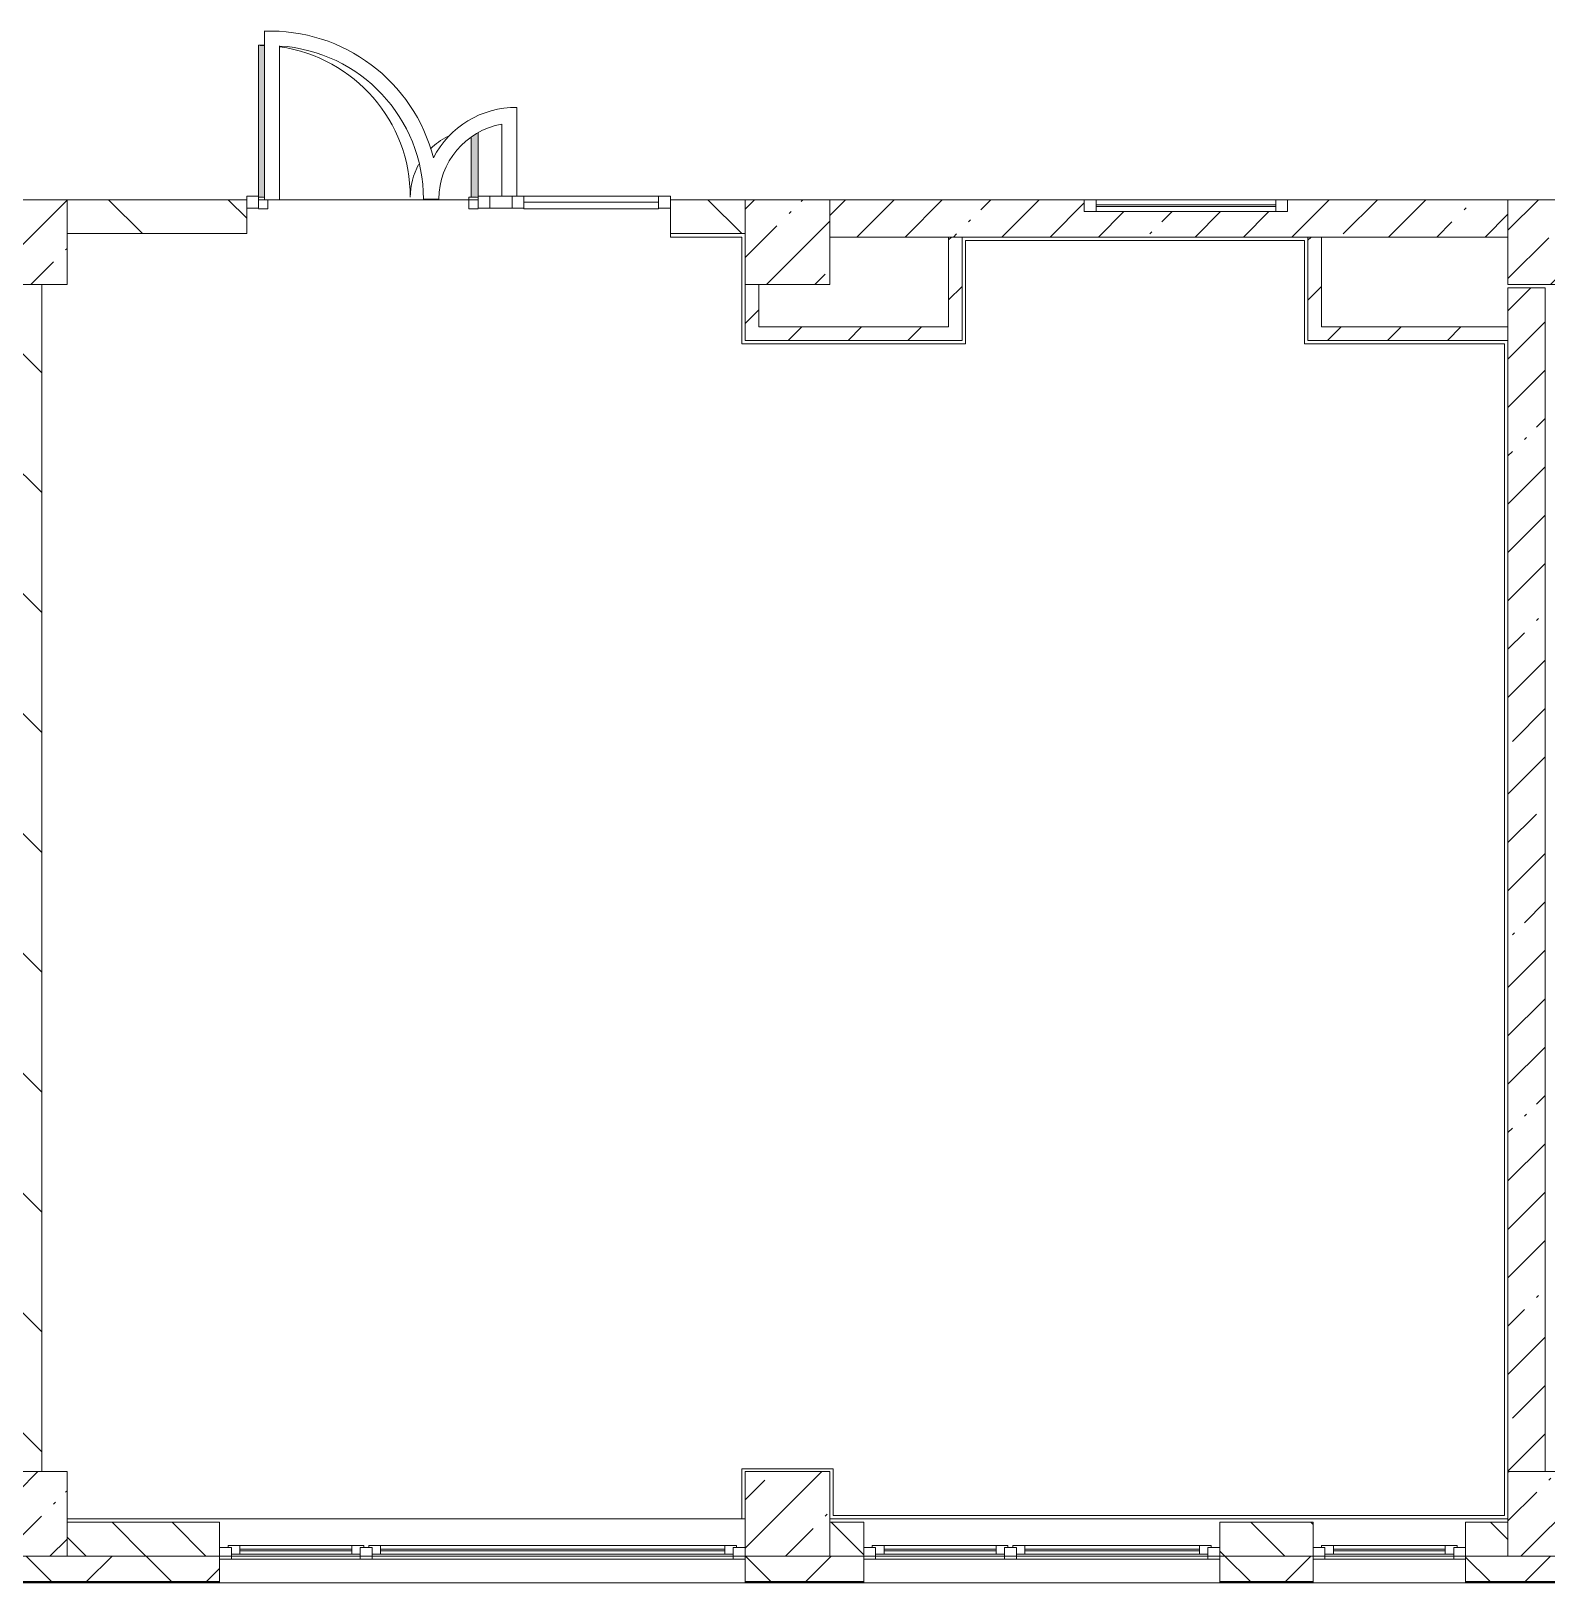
# Model space of a CAD drawing. Header units: millimetres. Extents: x 81382 to 274764, y -8553 to 29000.
# Drawn here: x 204452 to 213394, y -258 to 8895 of the extents above; entities that cross this region are included whole.
import ezdxf

# ---------------------------------------------------------------- set-up
doc = ezdxf.new("R2010")
doc.units = ezdxf.units.MM
for name, color, linetype, lineweight, true_color in [('A-DETL-GENF-4', 7, 'Continuous', 5, 0xaaaaaa), ('A-DOOR-4', 7, 'Continuous', 5, 0xe2e2e2), ('A-DOOR-5', 7, 'Continuous', 5, 0xaaaaaa), ('A-FLOR-2', 7, 'Continuous', 5, 0xaaaaaa)]:
    doc.layers.add(name, color=color, linetype=linetype, lineweight=lineweight, true_color=true_color)
for name, color, linetype, lineweight in [('A-GLAZ-3', 7, 'Continuous', 5), ('A-GLAZ-CURT-2', 7, 'Continuous', 5), ('A-GLAZ-CWMG-2', 7, 'Continuous', 5), ('A-WALL', 7, 'Continuous', 9), ('A-WALL-2', 7, 'Continuous', 5), ('I-WALL-2', 7, 'Continuous', 5), ('S-COLS-1', 7, 'Continuous', 5)]:
    doc.layers.add(name, color=color, linetype=linetype, lineweight=lineweight)
pattern_1 = [(45, (147753.76, 0), (-285.1231, 285.1231), []), (45, (148038.9, 0), (-285.1231, 285.1231), [504.031, -100.806, 16.764, -84.042])]
pattern_2 = [(135, (147753.76, 0), (-353.5534, -353.5534), [])]
pattern_3 = [(45, (147753.76, 0), (-176.7767, 176.7767), [])]

# ---------------------------------------------------------------- blocks, each defined once
blk = doc.blocks.new('BSC_Колонна _Прямоугольная - 500х500-V193-3_9_3_птичка')
at = {"layer": 'S-COLS-1'}
h = blk.add_hatch(dxfattribs=at)
h.set_pattern_fill('FP_72', color=256, style=0, pattern_type=2)
h.set_pattern_definition([(45, (-61160, -7650), (-285.1231, 285.1231), []), (45, (-60874.88, -7650), (-285.123, 285.123), [504.031, -100.806, 16.764, -84.042])])
h.paths.add_polyline_path([(-250, -250), (250, -250), (250, 250), (-250, 250)])
for p, q in [((250, 250), (-250, 250)), ((-250, 250), (-250, -250)), ((250, -250), (250, 250)), ((-250, -250), (250, -250))]:
    blk.add_line(p, q, dxfattribs=at)
blk = doc.blocks.new('BSC_Колонна _Прямоугольная - 500х500-V200-3_9_3_птичка')
at = {"layer": 'S-COLS-1'}
h = blk.add_hatch(dxfattribs=at)
h.set_pattern_fill('FP_79', color=256, style=0, pattern_type=2)
h.set_pattern_definition([(45, (-61160, -150), (-285.123, 285.123), []), (45, (-60874.88, -150), (-285.123, 285.123), [504.031, -100.806, 16.764, -84.042])])
h.paths.add_polyline_path([(-250, -250), (250, -250), (250, 250), (-250, 250)])
for p, q in [((250, 250), (-250, 250)), ((-250, 250), (-250, -250)), ((250, -250), (250, 250)), ((-250, -250), (250, -250))]:
    blk.add_line(p, q, dxfattribs=at)
blk = doc.blocks.new('BSC_Колонна _Прямоугольная - 500х500-V201-3_9_3_птичка')
at = {"layer": 'S-COLS-1'}
h = blk.add_hatch(dxfattribs=at)
h.set_pattern_fill('FP_80', color=256, style=0, pattern_type=2)
h.set_pattern_definition([(45, (-65660, -150), (-285.1231, 285.1231), []), (45, (-65374.88, -150), (-285.1231, 285.1231), [504.031, -100.806, 16.764, -84.042])])
h.paths.add_polyline_path([(-250, -250), (250, -250), (250, 250), (-250, 250)])
for p, q in [((250, 250), (-250, 250)), ((-250, 250), (-250, -250)), ((250, -250), (250, 250)), ((-250, -250), (250, -250))]:
    blk.add_line(p, q, dxfattribs=at)
blk = doc.blocks.new('BSC_Колонна _Прямоугольная - 500х500-V204-3_9_3_птичка')
at = {"layer": 'S-COLS-1'}
h = blk.add_hatch(dxfattribs=at)
h.set_pattern_fill('FP_83', color=256, style=0, pattern_type=2)
h.set_pattern_definition([(45, (-65660, -7650), (-285.1231, 285.1231), []), (45, (-65374.88, -7650), (-285.1231, 285.1231), [504.031, -100.806, 16.764, -84.042])])
h.paths.add_polyline_path([(-250, -250), (250, -250), (250, 22), (220, 22), (220, 30), (250, 30), (250, 250), (-250, 250), (-250, 30)])
for p, q in [((220, 250), (-250, 250)), ((-250, 250), (-250, -250)), ((250, -250), (250, 22)), ((-250, -250), (250, -250))]:
    blk.add_line(p, q, dxfattribs=at)
blk = doc.blocks.new('BSC_Колонна _Прямоугольная - 500х500-V212-3_9_3_птичка')
at = {"layer": 'S-COLS-1'}
h = blk.add_hatch(dxfattribs=at)
h.set_pattern_fill('FP_98', color=256, style=0, pattern_type=2)
h.set_pattern_definition([(45, (-56660, -150), (-285.123, 285.123), []), (45, (-56374.88, -150), (-285.123, 285.123), [504.031, -100.806, 16.764, -84.042])])
h.paths.add_polyline_path([(-250, -250), (250, -250), (250, 250), (-250, 250), (-250, 80.5)])
for p, q in [((250, 250), (-250, 250)), ((-250, 250), (-250, -250)), ((250, -250), (250, 250)), ((-250, -250), (250, -250))]:
    blk.add_line(p, q, dxfattribs=at)
blk = doc.blocks.new('BSC_Колонна _Прямоугольная - 500х500-V213-3_9_3_птичка')
at = {"layer": 'S-COLS-1'}
h = blk.add_hatch(dxfattribs=at)
h.set_pattern_fill('FP_99', color=256, style=0, pattern_type=2)
h.set_pattern_definition([(45, (-56660, -7650), (-285.123, 285.123), []), (45, (-56374.88, -7650), (-285.123, 285.123), [504.031, -100.806, 16.764, -84.042])])
h.paths.add_polyline_path([(-250, -250), (250, -250), (250, 250), (-250, 250)])
for p, q in [((250, 250), (-250, 250)), ((-250, 250), (-250, -250)), ((250, -250), (250, 250)), ((-250, -250), (250, -250))]:
    blk.add_line(p, q, dxfattribs=at)
blk = doc.blocks.new('120_Окно_СКБ_2Ст - 120_Окно_СКБ_2Ст 3100х2500 _мал_створка слева_ 2-22446355-3_9_3_птичка')
at = {"layer": 'A-GLAZ-3'}
for p, q in [((-1550, -127), (-1550, -57)), ((-1550, -57), (-1480, -57)), ((1550, -57), (-1550, -57)), ((-1480, -57), (-1480, -127)), ((650, -87), (-1480, -87)), ((-1480, -87), (-1480, -127)), ((-1430, -137), (-1430, -87)), ((600, -137), (600, -87)), ((650, -127), (650, -57)), ((650, -57), (720, -57)), ((650, -127), (650, -87)), ((720, -57), (720, -127)), ((1480, -87), (720, -87)), ((720, -87), (720, -127)), ((770, -137), (770, -87)), ((1430, -137), (1430, -87)), ((1480, -127), (1480, -57)), ((1480, -57), (1550, -57)), ((1480, -127), (1480, -87)), ((1550, -57), (1550, -127)), ((-1480, -127), (-1550, -127)), ((-1550, -127), (-1500, -127)), ((-1480, -127), (-1500, -127)), ((-1500, -127), (-1500, -137)), ((-1500, -137), (670, -137)), ((670, -137), (-1500, -137)), ((-1430, -107), (600, -107)), ((600, -117), (-1430, -117)), ((720, -127), (650, -127)), ((670, -127), (650, -127)), ((670, -127), (700, -127)), ((670, -137), (670, -127)), ((720, -127), (700, -127)), ((700, -127), (700, -137)), ((700, -137), (1500, -137)), ((1500, -137), (700, -137)), ((770, -107), (1430, -107)), ((1430, -117), (770, -117)), ((1550, -127), (1480, -127)), ((1500, -127), (1480, -127)), ((1500, -127), (1550, -127)), ((1500, -137), (1500, -127))]:
    blk.add_line(p, q, dxfattribs=at)
blk = doc.blocks.new('120_Окно_СКБ_1Ст - 120_Окно_СКБ_1Ст 900х2500_h_-22445987-3_9_3_птичка')
at = {"layer": 'A-GLAZ-3'}
for p, q in [((-450, -127), (-450, -57)), ((-450, -57), (-380, -57)), ((450, -57), (-450, -57)), ((-380, -57), (-380, -127)), ((380, -87), (-380, -87)), ((-380, -87), (-380, -127)), ((-330, -137), (-330, -87)), ((330, -137), (330, -87)), ((380, -127), (380, -57)), ((380, -57), (450, -57)), ((380, -127), (380, -87)), ((450, -57), (450, -127)), ((-380, -127), (-450, -127)), ((-450, -127), (-400, -127)), ((-380, -127), (-400, -127)), ((-400, -127), (-400, -137)), ((-400, -137), (400, -137)), ((400, -137), (-400, -137)), ((-330, -107), (330, -107)), ((330, -117), (-330, -117)), ((450, -127), (380, -127)), ((400, -127), (380, -127)), ((400, -127), (450, -127)), ((400, -137), (400, -127))]:
    blk.add_line(p, q, dxfattribs=at)
blk = doc.blocks.new('120_Окно_СКБ_2Ст - 120_Окно_СКБ_2Ст 2100х2400 _мал створка справа_-V219-3_9_3_птичка')
at = {"layer": 'A-GLAZ-3'}
for p, q in [((-1050, -127), (-1050, -57)), ((-1050, -57), (-980, -57)), ((1050, -57), (-1050, -57)), ((-980, -57), (-980, -127)), ((150, -87), (-980, -87)), ((-980, -87), (-980, -127)), ((-930, -137), (-930, -87)), ((100, -137), (100, -87)), ((150, -127), (150, -57)), ((150, -57), (220, -57)), ((150, -127), (150, -87)), ((220, -57), (220, -127)), ((980, -87), (220, -87)), ((220, -87), (220, -127)), ((270, -137), (270, -87)), ((930, -137), (930, -87)), ((980, -127), (980, -57)), ((980, -57), (1050, -57)), ((980, -127), (980, -87)), ((1050, -57), (1050, -127)), ((-980, -127), (-1050, -127)), ((-1050, -127), (-1000, -127)), ((-980, -127), (-1000, -127)), ((-1000, -127), (-1000, -137)), ((-1000, -137), (170, -137)), ((170, -137), (-1000, -137)), ((-930, -107), (100, -107)), ((100, -117), (-930, -117)), ((220, -127), (150, -127)), ((170, -127), (150, -127)), ((170, -127), (197.9, -127)), ((170, -137), (170, -127)), ((220, -127), (200, -127)), ((200, -127), (200, -137)), ((200, -137), (1000, -137)), ((1000, -137), (200, -137)), ((270, -107), (930, -107)), ((930, -117), (270, -117)), ((1050, -127), (980, -127)), ((1000, -127), (980, -127)), ((1000, -127), (1050, -127)), ((1000, -137), (1000, -127))]:
    blk.add_line(p, q, dxfattribs=at)
blk = doc.blocks.new('Прямоугольный импост - 50 x 70 мм-V347-3_9_3_птичка')
at = {"layer": 'A-GLAZ-CWMG-2'}
for p, q in [((-70, 35), (0, 35)), ((-70, -35), (-70, 35)), ((0, 35), (0, -35)), ((0, -35), (-70, -35))]:
    blk.add_line(p, q, dxfattribs=at)
blk = doc.blocks.new('Дверь_Витражная_остекление_ - ДВН_ДАО_Главный вход_1200 в свету-V353-3_9_3_птичка')
at = {"layer": 'A-DOOR-4'}
for points in [[(-647.5, 30), (-613.5, 35), (-613.5, 925), (-647.5, 921), (-647.5, 35)], [(607.5, 30), (647.5, 35), (647.5, 409.8), (607.5, 377.7), (607.5, 35)]]:
    blk.add_hatch(color=256, dxfattribs=at).paths.add_polyline_path(points)
at = {"layer": 'A-DETL-GENF-4'}
for p, q in [((-613.5, 925), (-647.5, 925)), ((-647.5, 925), (-647.5, 35)), ((607.5, 384.3), (607.5, 30)), ((647.5, 35), (647.5, 409.8)), ((-647.5, 30), (-613.5, 30)), ((-613.5, 30), (-647.5, 30)), ((-592.5, -40), (-592.5, 14.3)), ((592.5, -40), (592.5, 30)), ((592.5, 30), (647.5, 30)), ((607.5, 30), (647.5, 30)), ((-647.5, -40), (-592.5, -40)), ((647.5, -40), (592.5, -40))]:
    blk.add_line(p, q, dxfattribs=at)
at = {"layer": 'A-DOOR-5'}
for p, q in [((-647.5, 925), (-647.5, 35)), ((647.5, 409.8), (647.5, 35))]:
    blk.add_line(p, q, dxfattribs=at)
for centre, radius, start, end in [((-647.5, 30), 895, 87.78643, 90), ((-647.5, 30), 895, 360, 81.92896), ((647.5, 30), 400, 116.90086, 134.57164), ((647.5, 30), 400, 151.2391, 180)]:
    blk.add_arc(centre, radius, start, end, dxfattribs=at)
blk = doc.blocks.new('Системная панель - Стемалит - 40мм-32257327-3_9_3_птичка')
at = {"layer": 'A-GLAZ-CURT-2'}
for p, q in [((65, 35), (-65, 35)), ((-65, 35), (-65, -35)), ((65, -35), (65, 35)), ((-65, -35), (65, -35))]:
    blk.add_line(p, q, dxfattribs=at)
blk = doc.blocks.new('Прямоугольный импост - 50 x 70 мм-31687886-3_9_3_птичка')
at = {"layer": 'A-GLAZ-CWMG-2'}
for p, q in [((-35, 35), (35, 35)), ((-35, -35), (-35, 35)), ((35, 35), (35, -35)), ((35, -35), (-35, -35))]:
    blk.add_line(p, q, dxfattribs=at)
blk = doc.blocks.new('Прямоугольный импост - 50 x 70 мм-31701779-3_9_3_птичка')
at = {"layer": 'A-GLAZ-CWMG-2'}
for p, q in [((0, 35), (-70, 35)), ((-70, 35), (-70, -35)), ((0, -35), (0, 35)), ((-70, -35), (0, -35))]:
    blk.add_line(p, q, dxfattribs=at)
blk = doc.blocks.new('Системная панель - Стекло - 40мм-V354-3_9_3_птичка')
at = {"layer": 'A-GLAZ-CURT-2'}
h = blk.add_hatch(dxfattribs=at)
h.set_pattern_fill('FP_166', color=256, style=0, pattern_type=2)
h.set_pattern_definition([(45, (-60502.5, -7385.7), (-1414.214, 1414.214), [1000, -3000]), (45, (-61502.5, -7885.7), (-1414.214, 1414.214), [3000, -1000]), (45, (-59502.5, -8385.7), (-1414.214, 1414.214), [1000, -3000])])
h.paths.add_polyline_path([(397.5, -40), (397.5, 0), (-397.5, 0), (-397.5, -40), (-337, -40)])
for p, q in [((397.5, 0), (-397.5, 0)), ((-397.5, 0), (-397.5, -40)), ((397.5, -40), (397.5, 0)), ((-397.5, -40), (397.5, -40))]:
    blk.add_line(p, q, dxfattribs=at)
blk = doc.blocks.new('Прямоугольный импост - 50 x 70 мм-31702100-3_9_3_птичка')
at = {"layer": 'A-GLAZ-CWMG-2'}
for p, q in [((-35, 35), (35, 35)), ((-35, -35), (-35, 35)), ((35, 35), (35, -35)), ((35, -35), (-35, -35))]:
    blk.add_line(p, q, dxfattribs=at)
blk = doc.blocks.new('Прямоугольный импост - 50 x 70 мм-31720914-3_9_3_птичка')
at = {"layer": 'A-GLAZ-CWMG-2'}
blk.add_line((32940, 7920), (32145, 7920), dxfattribs=at)
blk = doc.blocks.new('120_Окно_СКБ_1Ст - 120_Окно_СКБ_1Ст 400х1200 EI30-24228621-3_9_3_птичка')
at = {"layer": 'A-GLAZ-3'}
for p, q in [((-600, 40), (-600, 110)), ((-600, 110), (-530, 110)), ((600, 110), (-600, 110)), ((-530, 110), (-530, 40)), ((530, 40), (530, 110)), ((530, 110), (600, 110)), ((600, 110), (600, 40)), ((-530, 40), (-600, 40)), ((-600, 40), (600, 40)), ((530, 80), (-530, 80)), ((530, 70), (-530, 70)), ((600, 40), (530, 40))]:
    blk.add_line(p, q, dxfattribs=at)

msp = doc.modelspace()

# ---------------------------------------------------------------- hatches: boundary and pattern name
at = {"layer": 'A-WALL-2'}
h = msp.add_hatch(dxfattribs=at)
h.set_pattern_fill('FP_91', color=256, style=0, pattern_type=2)
h.set_pattern_definition([(135, (147753.76, 0), (-176.7767, -176.7767), [])])
h.paths.add_polyline_path([(213012.5, -100), (213163.8, -100), (213163.8, 100), (212913.8, 100), (212913.8, -100)])
h.paths.add_polyline_path([(202758.2, -100), (203263.8, -100), (203263.8, 100), (202513.8, 100), (202513.8, -100)])
h.paths.add_polyline_path([(204663.8, -100), (205563.8, -100), (205563.8, 100), (204663.8, 100), (204663.8, -52.2)])
h.paths.add_polyline_path([(212013.8, -100), (212013.8, 100), (211463.8, 100), (211463.8, -100)])
h.paths.add_polyline_path([(209163.8, -100), (209363.8, -100), (209363.8, 100), (209163.8, 100), (209163.8, 42.9)])
h.paths.add_polyline_path([(191571.8, -100), (192063.8, -100), (192063.8, 100), (191163.8, 100), (191163.8, -100)])
h.paths.add_polyline_path([(195913.8, -100), (195913.8, 100), (195663.8, 100), (195663.8, -100)])
h.paths.add_polyline_path([(198763.8, -100), (198763.8, 100), (198013.8, 100), (198013.8, -100)])
h.paths.add_polyline_path([(190413.8, -100), (190663.8, -100), (190663.8, 100), (190413.8, 100)])
h.paths.add_polyline_path([(200163.8, -100), (200413.8, -100), (200413.8, 100), (200163.8, 100), (200163.8, 33.3)])
h.paths.add_polyline_path([(189513.8, -100), (189513.8, 100), (188893.8, 100), (188893.8, -100)])
h.paths.add_polyline_path([(181623.8, -100), (181623.8, 100), (181363.8, 100), (181363.8, -100)])
h.paths.add_polyline_path([(186293.8, -100), (186293.8, 100), (186243.8, 100), (186243.8, -100)])
h.paths.add_polyline_path([(177563.5, -100), (177736.6, -100), (177736.6, 100), (177563.5, 100), (177563.5, 55.2)])
h.paths.add_polyline_path([(185743.8, -100), (185743.8, 100), (185176.8, 100), (185176.8, -100)])
h.paths.add_polyline_path([(179453.1, -100), (179863.8, -100), (179863.8, 100), (178636.6, 100), (178636.6, -100)])
h.paths.add_polyline_path([(183723.8, -100), (184276.8, -100), (184276.8, 100), (183723.8, 100)])
h.paths.add_polyline_path([(170263.8, -100), (170463.8, -100), (170463.8, 100), (170263.8, 100), (170263.8, 63.6)])
h.paths.add_polyline_path([(172563.8, -100), (173313.8, -100), (173313.8, 100), (172563.8, 100)])
h.paths.add_polyline_path([(163363.8, -100), (163363.8, 100), (162613.8, 100), (162613.8, -100)])
h.paths.add_polyline_path([(169363.8, -100), (169663.8, -100), (169663.8, 100), (169363.8, 100)])
h.paths.add_polyline_path([(164263.8, -100), (165013.8, -100), (165013.8, 100), (164263.8, 100)])
h.paths.add_polyline_path([(167334.5, -100), (168463.8, -100), (168463.8, 100), (167113.8, 100), (167113.8, -100)])
h.paths.add_polyline_path([(174163.5, -100), (174163.5, 100), (173913.8, 100), (173913.8, -100)])
h.paths.add_polyline_path([(154583.8, -100), (155413.8, -100), (155413.8, 100), (154583.8, 100)])
h.paths.add_polyline_path([(158863.8, -100), (158863.8, 100), (158113.5, 100), (158113.5, -100)])
h.paths.add_polyline_path([(159876.9, -100), (159913.8, -100), (159913.8, 100), (159763.8, 100), (159763.8, -100)])
h = msp.add_hatch(dxfattribs=at)
h.set_pattern_fill('FP_93', color=256, style=0, pattern_type=2)
h.set_pattern_definition([(45, (147753.76, 0), (-353.5534, 353.5534), []), (135, (147753.76, 0), (-353.5534, -353.5534), [])])
h.paths.add_polyline_path([(218413.8, -250), (218413.8, -100), (214813.8, -100), (214813.8, -250), (217673.5, -250)])
h.paths.add_polyline_path([(223453.8, -250), (223453.8, -100), (219313.8, -100), (219313.8, -250), (223266.7, -250)])
h.paths.add_polyline_path([(204663.8, -250), (205563.8, -250), (205563.8, -100), (204380.9, -100), (204380.9, -250), (204622.7, -250)])
h.paths.add_polyline_path([(209163.8, -250), (209363.8, -250), (209363.8, -100), (208663.8, -100), (208663.8, -250)])
h.paths.add_polyline_path([(211463.8, -250), (212013.8, -250), (212013.8, -100), (211463.8, -100)])
h.paths.add_polyline_path([(213663.8, -250), (213913.8, -250), (213913.8, -100), (212913.8, -100), (212913.8, -250), (213163.8, -250)])
at = {"layer": 'I-WALL-2'}
h = msp.add_hatch(dxfattribs=at)
h.set_pattern_fill('FP_92', color=256, style=0, pattern_type=2)
h.set_pattern_definition(pattern_2)
h.paths.add_polyline_path([(208351.5, 7700), (208663.8, 7700), (208663.8, 7900), (208223.8, 7900), (208223.8, 7700)])
h.paths.add_polyline_path([(204663.8, 7700), (205723.8, 7700), (205723.8, 7900), (204663.8, 7900)])
h = msp.add_hatch(dxfattribs=at)
h.set_pattern_fill('FP_89', color=256, style=0, pattern_type=2)
h.set_pattern_definition(pattern_1)
h.paths.add_polyline_path([(209943.8, 7680), (213163.8, 7680), (213163.8, 7900), (211863.8, 7900), (211863.8, 7830), (210663.8, 7830), (210663.8, 7900), (209163.8, 7900), (209163.8, 7680), (209863.8, 7680)])
h = msp.add_hatch(dxfattribs=at)
h.set_pattern_fill('FP_94', color=256, style=0, pattern_type=2)
h.set_pattern_definition(pattern_3)
h.paths.add_polyline_path([(209943.8, 7150), (209943.8, 7680), (209863.8, 7680), (209863.8, 7150)])
h = msp.add_hatch(dxfattribs=at)
h.set_pattern_fill('FP_94', color=256, style=0, pattern_type=2)
h.set_pattern_definition(pattern_3)
h.paths.add_polyline_path([(212063.8, 7070), (212063.8, 7680), (211983.8, 7680), (211983.8, 7070)])
h = msp.add_hatch(dxfattribs=at)
h.set_pattern_fill('FP_92', color=256, style=0, pattern_type=2)
h.set_pattern_definition(pattern_2)
h.paths.add_polyline_path([(204314.5, 400), (204514.5, 400), (204514.5, 7400), (204314.5, 7400), (204314.5, 808.9)])
h = msp.add_hatch(dxfattribs=at)
h.set_pattern_fill('FP_94', color=256, style=0, pattern_type=2)
h.set_pattern_definition(pattern_3)
h.paths.add_polyline_path([(208743.8, 7150), (208743.8, 7400), (208663.8, 7400), (208663.8, 7150)])
h = msp.add_hatch(dxfattribs=at)
h.set_pattern_fill('FP_89', color=256, style=0, pattern_type=2)
h.set_pattern_definition(pattern_1)
h.paths.add_polyline_path([(213163.8, 400), (213383.8, 400), (213383.8, 7380), (213163.8, 7380), (213163.8, 808.9)])
h = msp.add_hatch(dxfattribs=at)
h.set_pattern_fill('FP_94', color=256, style=0, pattern_type=2)
h.set_pattern_definition(pattern_3)
h.paths.add_polyline_path([(209943.8, 7070), (209943.8, 7150), (208663.8, 7150), (208663.8, 7070)])
h = msp.add_hatch(dxfattribs=at)
h.set_pattern_fill('FP_94', color=256, style=0, pattern_type=2)
h.set_pattern_definition(pattern_3)
h.paths.add_polyline_path([(213163.8, 7070), (213163.8, 7150), (212063.8, 7150), (212063.8, 7070), (212080.3, 7070)])

# ---------------------------------------------------------------- linework, layer by layer
at = {"layer": 'A-FLOR-2'}
for p, q in [((205827.8, 8894.4), (205827.8, 7900)), ((205917.8, 7900), (205917.8, 8806.8)), ((207317.9, 7920.7), (207317.9, 8443.9)), ((207227.9, 8346.4), (207227.9, 7920.7)), ((205827.8, 7900), (205793.8, 7900)), ((205827.8, 7900), (205917.8, 7900)), ((207088.8, 7900), (205917.8, 7900)), ((206766.4, 7903.5), (206856.4, 7903.5)), ((208223.8, 7680), (208223.8, 7700)), ((208643.8, 7680), (208223.8, 7680)), ((208643.8, 7050), (208643.8, 7680)), ((211963.8, 7660), (209963.8, 7660)), ((209963.8, 7660), (209963.8, 7050)), ((211963.8, 7050), (211963.8, 7660)), ((209963.8, 7050), (208643.8, 7050)), ((213143.8, 7050), (211963.8, 7050)), ((213143.8, 140), (213143.8, 7050)), ((208643.8, 120), (208643.8, 415)), ((208643.8, 415), (209183.8, 415)), ((209183.8, 415), (209183.8, 140)), ((209183.8, 140), (213143.8, 140))]:
    msp.add_line(p, q, dxfattribs=at)
for centre, radius, start, end in [((205861.4, 7900), 995, 14.33829, 91.93805), ((205861.4, 7903.5), 905, 360, 86.42904), ((207310.4, 7900), 544, 89.21005, 153.06648), ((207310.4, 7900), 454, 100.46985, 179.55829)]:
    msp.add_arc(centre, radius, start, end, dxfattribs=at)
at = {"layer": 'A-WALL'}
for p, q in [((209943.8, 7680), (209863.8, 7680)), ((212063.8, 7680), (211983.8, 7680)), ((213163.8, 7070), (213163.8, 7150)), ((204663.8, -100), (205563.8, -100)), ((209163.8, -100), (209363.8, -100)), ((211463.8, -100), (212013.8, -100)), ((213163.8, -100), (212913.8, -100)), ((204163.8, -250), (205563.8, -250)), ((204163.8, -253), (205563.8, -253)), ((208663.8, -250), (209363.8, -250)), ((208663.8, -253), (209363.8, -253)), ((211463.8, -250), (212013.8, -250)), ((211463.8, -253), (212013.8, -253)), ((212913.8, -250), (213913.8, -250)), ((212913.8, -253), (213913.8, -253))]:
    msp.add_line(p, q, dxfattribs=at)
at = {"layer": 'A-WALL-2'}
for p, q in [((205563.8, 100), (204663.8, 100)), ((205563.8, -258), (205563.8, 100)), ((209363.8, 100), (209163.8, 100)), ((209363.8, -258), (209363.8, 100)), ((212013.8, 100), (211463.8, 100)), ((211463.8, 100), (211463.8, -258)), ((212013.8, -258), (212013.8, 100)), ((213163.8, 100), (212913.8, 100)), ((212913.8, 100), (212913.8, -258)), ((205563.8, -100), (208663.8, -100)), ((208663.8, -100), (208663.8, -258)), ((209363.8, -100), (211463.8, -100)), ((212013.8, -100), (212913.8, -100)), ((212013.8, -258), (198763.8, -258)), ((212013.8, -258), (223611.8, -258))]:
    msp.add_line(p, q, dxfattribs=at)
at = {"layer": 'I-WALL-2'}
for p, q in [((205723.8, 7900), (204663.8, 7900)), ((205723.8, 7700), (205723.8, 7900)), ((208663.8, 7900), (208223.8, 7900)), ((208223.8, 7900), (208223.8, 7700)), ((210663.8, 7900), (209163.8, 7900)), ((213163.8, 7900), (211863.8, 7900)), ((204663.8, 7700), (205723.8, 7700)), ((208223.8, 7700), (208663.8, 7700)), ((209163.8, 7680), (209863.8, 7680)), ((209863.8, 7680), (209863.8, 7150)), ((209943.8, 7070), (209943.8, 7680)), ((209943.8, 7680), (211983.8, 7680)), ((211983.8, 7680), (211983.8, 7070)), ((212063.8, 7150), (212063.8, 7680)), ((212063.8, 7680), (213163.8, 7680)), ((204514.5, 400), (204514.5, 7400)), ((208663.8, 7400), (208663.8, 7070)), ((208743.8, 7150), (208743.8, 7400)), ((213163.8, 7380), (213163.8, 7150)), ((213383.8, 7380), (213163.8, 7380)), ((213383.8, 400), (213383.8, 7380)), ((209863.8, 7150), (208743.8, 7150)), ((213163.8, 7150), (212063.8, 7150)), ((208663.8, 7070), (209943.8, 7070)), ((211983.8, 7070), (213163.8, 7070)), ((213163.8, 7070), (213163.8, 400)), ((204663.8, 120), (208663.8, 120)), ((209163.8, 120), (213163.8, 120))]:
    msp.add_line(p, q, dxfattribs=at)

# ---------------------------------------------------------------- block references
at = {"layer": 'A-DOOR-5'}
msp.add_blockref('Дверь_Витражная_остекление_ - ДВН_ДАО_Главный вход_1200 в свету-V353-3_9_3_птичка', (206441.3, 7885.7), dxfattribs=at)
at = {"layer": 'A-GLAZ-3'}
msp.add_blockref('120_Окно_СКБ_1Ст - 120_Окно_СКБ_1Ст 400х1200 EI30-24228621-3_9_3_птичка', (211263.8, 7790), dxfattribs=at)
at = {"layer": 'A-GLAZ-3', "rotation": 180}
for name, p in [('120_Окно_СКБ_2Ст - 120_Окно_СКБ_2Ст 3100х2500 _мал_створка слева_ 2-22446355-3_9_3_птичка', (207113.8, -175)), ('120_Окно_СКБ_2Ст - 120_Окно_СКБ_2Ст 2100х2400 _мал створка справа_-V219-3_9_3_птичка', (210413.8, -175)), ('120_Окно_СКБ_1Ст - 120_Окно_СКБ_1Ст 900х2500_h_-22445987-3_9_3_птичка', (212463.8, -175))]:
    msp.add_blockref(name, p, dxfattribs=at)
at = {"layer": 'A-GLAZ-CURT-2'}
for name, p in [('Системная панель - Стемалит - 40мм-32257327-3_9_3_птичка', (207223.8, 7885.7)), ('Системная панель - Стекло - 40мм-V354-3_9_3_птичка', (207756.3, 7885.7))]:
    msp.add_blockref(name, p, dxfattribs=at)
at = {"layer": 'A-GLAZ-CWMG-2', "rotation": 180}
msp.add_blockref('Прямоугольный импост - 50 x 70 мм-31701779-3_9_3_птичка', (205723.8, 7885.7), dxfattribs=at)
at = {"layer": 'A-GLAZ-CWMG-2', "extrusion": (0, 0, -1), "rotation": 180}
for name, p in [('Прямоугольный импост - 50 x 70 мм-31687886-3_9_3_птичка', (-207123.8, 7885.7)), ('Прямоугольный импост - 50 x 70 мм-31702100-3_9_3_птичка', (-207323.8, 7885.7)), ('Прямоугольный импост - 50 x 70 мм-V347-3_9_3_птичка', (-208223.8, 7885.7))]:
    msp.add_blockref(name, p, dxfattribs=at)
at = {"layer": 'A-GLAZ-CWMG-2'}
msp.add_blockref('Прямоугольный импост - 50 x 70 мм-31720914-3_9_3_птичка', (175213.8, 0.7), dxfattribs=at)
at = {"layer": 'S-COLS-1'}
for name, p in [('BSC_Колонна _Прямоугольная - 500х500-V213-3_9_3_птичка', (204413.8, 7650)), ('BSC_Колонна _Прямоугольная - 500х500-V193-3_9_3_птичка', (208913.8, 7650)), ('BSC_Колонна _Прямоугольная - 500х500-V204-3_9_3_птичка', (213413.8, 7650)), ('BSC_Колонна _Прямоугольная - 500х500-V212-3_9_3_птичка', (204413.8, 150)), ('BSC_Колонна _Прямоугольная - 500х500-V200-3_9_3_птичка', (208913.8, 150)), ('BSC_Колонна _Прямоугольная - 500х500-V201-3_9_3_птичка', (213413.8, 150))]:
    msp.add_blockref(name, p, dxfattribs=at)

doc.saveas('drawing.dxf')
